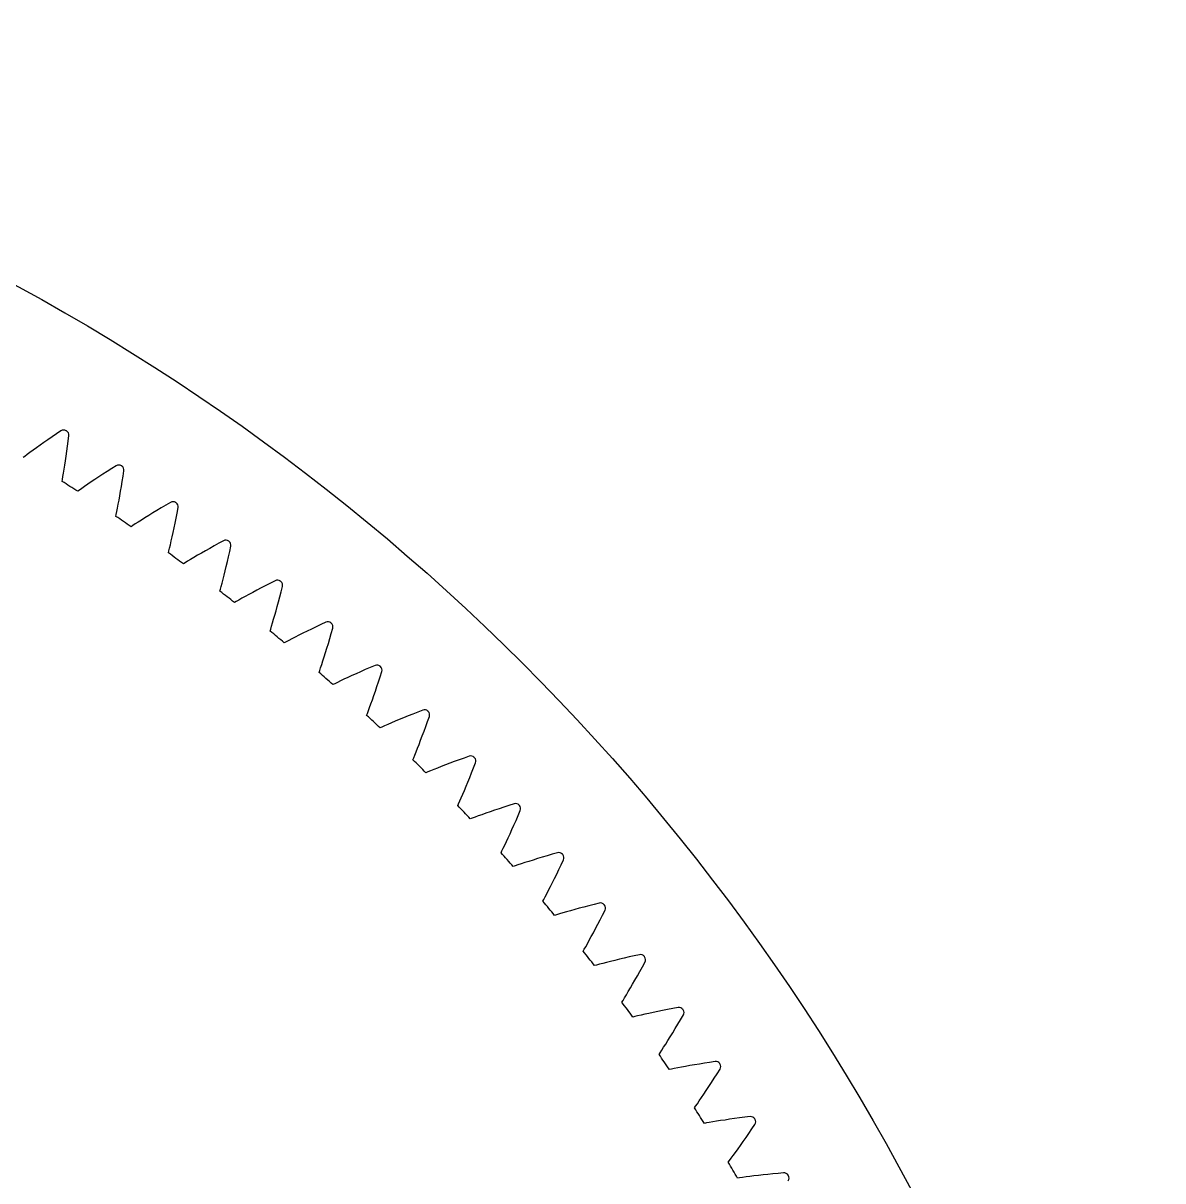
# Model space of a CAD drawing. Header units: millimetres. Extents: x -109 to 109, y -109 to 109.
# Drawn here: x 52.1 to 108.8, y 51.1 to 108.8 of the extents above; entities that cross this region are included whole.
import ezdxf

# ---------------------------------------------------------------- set-up
doc = ezdxf.new("R2010")
doc.units = ezdxf.units.MM

msp = doc.modelspace()

# ---------------------------------------------------------------- linework, layer by layer
at = {"layer": 'outer'}
msp.add_circle((0, 0), 108.759662, dxfattribs=at)
at = {"layer": 'output_ring'}
for p, q in [((53.50579, 88.171757), (53.297319, 88.028047)), ((53.722731, 88.319373), (53.50579, 88.171757)), ((53.947502, 88.470611), (53.722731, 88.319373)), ((54.303528, 87.96346), (54.336238, 88.232393)), ((52.728272, 87.626114), (52.560179, 87.504566)), ((52.907849, 87.75452), (52.728272, 87.626114)), ((53.0978, 87.888759), (52.907849, 87.75452)), ((53.297319, 88.028047), (53.0978, 87.888759)), ((54.237088, 87.452156), (54.270491, 87.703149)), ((54.270491, 87.703149), (54.303528, 87.96346)), ((52.1472, 87.200185), (52.066332, 87.139593)), ((52.265873, 87.288508), (52.1472, 87.200185)), ((52.405184, 87.391302), (52.265873, 87.288508)), ((52.560179, 87.504566), (52.405184, 87.391302)), ((54.170189, 86.980957), (54.203561, 87.211148)), ((54.203561, 87.211148), (54.237088, 87.452156)), ((54.074765, 86.368182), (54.105317, 86.557704)), ((54.105317, 86.557704), (54.137304, 86.762658)), ((54.137304, 86.762658), (54.170189, 86.980957)), ((56.24893, 86.447592), (56.036048, 86.310501)), ((56.470401, 86.588321), (56.24893, 86.447592)), ((56.699811, 86.732424), (56.470401, 86.588321)), ((57.039732, 86.214341), (57.080873, 86.482113)), ((54.004326, 85.951988), (54.021601, 86.051551)), ((54.021601, 86.051551), (54.04642, 86.197387)), ((54.04642, 86.197387), (54.074765, 86.368182)), ((55.454657, 85.92664), (55.282829, 85.810433)), ((55.638178, 86.049343), (55.454657, 85.92664)), ((55.832252, 86.177549), (55.638178, 86.049343)), ((56.036048, 86.310501), (55.832252, 86.177549)), ((56.957264, 85.705376), (56.998534, 85.955195)), ((56.998534, 85.955195), (57.039732, 86.214341)), ((54.860493, 85.519174), (54.777761, 85.461152)), ((54.981881, 85.603725), (54.860493, 85.519174)), ((55.124352, 85.702093), (54.981881, 85.603725)), ((55.282829, 85.810433), (55.124352, 85.702093)), ((56.875597, 85.23651), (56.916183, 85.46554)), ((56.916183, 85.46554), (56.957264, 85.705376)), ((56.760973, 84.627035), (56.797463, 84.815504)), ((56.797463, 84.815504), (56.835872, 85.019352)), ((56.835872, 85.019352), (56.875597, 85.23651)), ((59.162341, 84.771817), (58.936559, 84.638114)), ((59.396165, 84.908643), (59.162341, 84.771817)), ((56.677495, 84.213259), (56.697889, 84.312231)), ((56.697889, 84.312231), (56.727277, 84.457215)), ((56.727277, 84.457215), (56.760973, 84.627035)), ((58.126314, 84.142368), (57.950921, 84.031615)), ((58.313599, 84.259245), (58.126314, 84.142368)), ((58.511605, 84.381292), (58.313599, 84.259245)), ((58.719476, 84.507778), (58.511605, 84.381292)), ((58.936559, 84.638114), (58.719476, 84.507778)), ((59.62123, 83.874014), (59.670326, 84.122414)), ((59.670326, 84.122414), (59.719644, 84.380138)), ((59.719644, 84.380138), (59.769176, 84.646486)), ((57.519645, 83.753766), (57.435131, 83.698371)), ((57.643629, 83.834463), (57.519645, 83.753766)), ((57.789119, 83.928307), (57.643629, 83.834463)), ((57.950921, 84.031615), (57.789119, 83.928307)), ((59.524876, 83.407945), (59.572636, 83.635587)), ((59.572636, 83.635587), (59.62123, 83.874014)), ((59.391164, 82.802371), (59.433556, 82.989602)), ((59.433556, 82.989602), (59.478349, 83.192142)), ((59.478349, 83.192142), (59.524876, 83.407945)), ((62.033901, 83.001067), (61.795895, 82.871653)), ((59.294731, 82.391422), (59.318223, 82.489704)), ((59.318223, 82.489704), (59.352151, 82.633693)), ((59.352151, 82.633693), (59.391164, 82.802371)), ((61.133213, 82.501761), (60.931472, 82.385994)), ((61.344955, 82.621655), (61.133213, 82.501761)), ((61.566025, 82.745108), (61.344955, 82.621655)), ((61.795895, 82.871653), (61.566025, 82.745108)), ((62.283232, 82.206615), (62.34062, 82.462662)), ((62.34062, 82.462662), (62.398494, 82.727323)), ((60.122032, 81.905703), (60.035819, 81.85299)), ((60.248489, 81.982465), (60.122032, 81.905703)), ((60.396856, 82.071693), (60.248489, 81.982465)), ((60.561823, 82.169868), (60.396856, 82.071693)), ((60.740608, 82.275057), (60.561823, 82.169868)), ((60.931472, 82.385994), (60.740608, 82.275057)), ((62.170298, 81.723096), (62.226357, 81.95988)), ((62.226357, 81.95988), (62.283232, 82.206615)), ((62.010995, 81.081798), (62.062128, 81.282832)), ((62.062128, 81.282832), (62.115411, 81.497067)), ((62.115411, 81.497067), (62.170298, 81.723096)), ((61.880017, 80.58577), (61.918451, 80.728622)), ((61.918451, 80.728622), (61.962743, 80.895992)), ((61.962743, 80.895992), (62.010995, 81.081798)), ((64.134733, 80.770443), (63.909894, 80.653994)), ((64.368464, 80.889705), (64.134733, 80.770443)), ((64.610418, 81.011579), (64.368464, 80.889705)), ((64.900074, 80.463805), (64.966232, 80.726518)), ((61.85345, 80.488274), (61.880017, 80.58577)), ((62.944988, 80.134085), (62.793892, 80.049561)), ((63.112957, 80.227029), (62.944988, 80.134085)), ((63.294958, 80.326551), (63.112957, 80.227029)), ((63.489212, 80.431438), (63.294958, 80.326551)), ((63.694491, 80.540811), (63.489212, 80.431438)), ((63.909894, 80.653994), (63.694491, 80.540811)), ((64.770074, 79.96486), (64.834671, 80.209687)), ((64.834671, 80.209687), (64.900074, 80.463805)), ((62.665085, 79.976809), (62.57726, 79.92683)), ((62.793892, 80.049561), (62.665085, 79.976809)), ((64.644646, 79.505761), (64.706605, 79.729955)), ((64.706605, 79.729955), (64.770074, 79.96486)), ((64.473173, 78.909778), (64.527237, 79.093977)), ((64.527237, 79.093977), (64.58466, 79.293305)), ((64.58466, 79.293305), (64.644646, 79.505761)), ((67.123172, 78.942142), (66.877509, 78.827929)), ((64.351126, 78.505695), (64.380743, 78.602307)), ((64.380743, 78.602307), (64.423645, 78.743882)), ((64.423645, 78.743882), (64.473173, 78.909778)), ((65.984297, 78.397505), (65.786844, 78.298772)), ((66.192909, 78.500377), (65.984297, 78.397505)), ((66.411761, 78.606738), (66.192909, 78.500377)), ((66.640147, 78.716067), (66.411761, 78.606738)), ((66.877509, 78.827929), (66.640147, 78.716067)), ((67.322126, 78.133602), (67.395479, 78.385541)), ((67.395479, 78.385541), (67.469856, 78.646046)), ((65.146296, 77.968987), (65.056944, 77.921791)), ((65.277324, 78.037658), (65.146296, 77.968987)), ((65.431001, 78.117394), (65.277324, 78.037658)), ((65.601806, 78.205016), (65.431001, 78.117394)), ((65.786844, 78.298772), (65.601806, 78.205016)), ((67.179055, 77.658129), (67.249871, 77.890925)), ((67.249871, 77.890925), (67.322126, 78.133602)), ((66.979799, 77.028099), (67.043454, 77.225525)), ((67.043454, 77.225525), (67.110084, 77.435992)), ((67.110084, 77.435992), (67.179055, 77.658129)), ((66.817933, 76.541274), (66.865261, 76.681431)), ((66.865261, 76.681431), (66.919975, 76.845689)), ((66.919975, 76.845689), (66.979799, 77.028099)), ((69.320554, 76.688358), (69.079796, 76.584008)), ((69.569683, 76.794799), (69.320554, 76.688358)), ((66.785296, 76.445639), (66.817933, 76.541274)), ((68.025915, 76.105824), (67.852441, 76.02361)), ((68.213806, 76.193721), (68.025915, 76.105824)), ((68.414263, 76.286204), (68.213806, 76.193721)), ((68.626003, 76.382472), (68.414263, 76.286204)), ((68.848088, 76.481907), (68.626003, 76.382472)), ((69.079796, 76.584008), (68.848088, 76.481907)), ((69.743142, 75.980409), (69.824372, 76.229919)), ((69.824372, 76.229919), (69.906896, 76.487959)), ((67.563215, 75.884219), (67.472425, 75.839854)), ((67.696336, 75.94874), (67.563215, 75.884219)), ((67.852441, 76.02361), (67.696336, 75.94874)), ((69.509292, 75.289804), (69.585207, 75.509664)), ((69.585207, 75.509664), (69.6633, 75.740121)), ((69.6633, 75.740121), (69.743142, 75.980409)), ((69.36626, 74.886204), (69.436085, 75.081533)), ((69.436085, 75.081533), (69.509292, 75.289804)), ((69.153557, 74.310141), (69.189182, 74.404703)), ((69.189182, 74.404703), (69.240889, 74.543305)), ((69.240889, 74.543305), (69.300736, 74.705763)), ((69.300736, 74.705763), (69.36626, 74.886204)), ((71.451271, 74.376369), (71.216471, 74.281597)), ((71.695188, 74.473106), (71.451271, 74.376369)), ((71.947538, 74.571669), (71.695188, 74.473106)), ((70.048539, 73.784871), (69.913458, 73.724563)), ((70.206919, 73.8548), (70.048539, 73.784871)), ((70.38289, 73.931525), (70.206919, 73.8548)), ((70.573449, 74.013477), (70.38289, 73.931525)), ((70.776712, 74.099617), (70.573449, 74.013477)), ((70.991372, 74.189187), (70.776712, 74.099617)), ((71.216471, 74.281597), (70.991372, 74.189187)), ((72.00798, 73.514571), (72.09533, 73.752232)), ((72.09533, 73.752232), (72.184358, 73.999068)), ((72.184358, 73.999068), (72.274946, 74.254389)), ((69.913458, 73.724563), (69.821319, 73.683071)), ((71.839903, 73.069313), (71.922686, 73.286681)), ((71.922686, 73.286681), (72.00798, 73.514571)), ((71.613105, 72.492112), (71.684264, 72.670405)), ((71.684264, 72.670405), (71.76019, 72.863445)), ((71.76019, 72.863445), (71.839903, 73.069313)), ((71.453572, 72.101308), (71.49215, 72.194704)), ((71.49215, 72.194704), (71.548185, 72.331613)), ((71.548185, 72.331613), (71.613105, 72.492112)), ((73.752232, 72.09533), (73.514571, 72.00798)), ((73.999068, 72.184358), (73.752232, 72.09533)), ((74.254389, 72.274946), (73.999068, 72.184358)), ((72.194704, 71.49215), (72.101308, 71.453572)), ((72.331613, 71.548185), (72.194704, 71.49215)), ((72.492112, 71.613105), (72.331613, 71.548185)), ((72.670405, 71.684264), (72.492112, 71.613105)), ((72.863445, 71.76019), (72.670405, 71.684264)), ((73.069313, 71.839903), (72.863445, 71.76019)), ((73.286681, 71.922686), (73.069313, 71.839903)), ((73.514571, 72.00798), (73.286681, 71.922686)), ((74.281597, 71.216471), (74.376369, 71.451271)), ((74.376369, 71.451271), (74.473106, 71.695188)), ((74.473106, 71.695188), (74.571669, 71.947538)), ((74.099617, 70.776712), (74.189187, 70.991372)), ((74.189187, 70.991372), (74.281597, 71.216471)), ((73.8548, 70.206919), (73.931525, 70.38289)), ((73.931525, 70.38289), (74.013477, 70.573449)), ((74.013477, 70.573449), (74.099617, 70.776712)), ((73.683071, 69.821319), (73.724563, 69.913458)), ((73.724563, 69.913458), (73.784871, 70.048539)), ((73.784871, 70.048539), (73.8548, 70.206919)), ((75.980409, 69.743142), (75.740121, 69.6633)), ((76.229919, 69.824372), (75.980409, 69.743142)), ((76.487959, 69.906896), (76.229919, 69.824372)), ((74.404703, 69.189182), (74.310141, 69.153557)), ((74.543305, 69.240889), (74.404703, 69.189182)), ((74.705763, 69.300736), (74.543305, 69.240889)), ((74.886204, 69.36626), (74.705763, 69.300736)), ((75.081533, 69.436085), (74.886204, 69.36626)), ((75.289804, 69.509292), (75.081533, 69.436085)), ((75.509664, 69.585207), (75.289804, 69.509292)), ((75.740121, 69.6633), (75.509664, 69.585207)), ((76.584008, 69.079796), (76.688358, 69.320554)), ((76.688358, 69.320554), (76.794799, 69.569683)), ((76.286204, 68.414263), (76.382472, 68.626003)), ((76.382472, 68.626003), (76.481907, 68.848088)), ((76.481907, 68.848088), (76.584008, 69.079796)), ((76.02361, 67.852441), (76.105824, 68.025915)), ((76.105824, 68.025915), (76.193721, 68.213806)), ((76.193721, 68.213806), (76.286204, 68.414263)), ((75.839854, 67.472425), (75.884219, 67.563215)), ((75.884219, 67.563215), (75.94874, 67.696336)), ((75.94874, 67.696336), (76.02361, 67.852441)), ((78.646046, 67.469856), (78.385541, 67.395479)), ((76.681431, 66.865261), (76.541274, 66.817933)), ((76.845689, 66.919975), (76.681431, 66.865261)), ((77.028099, 66.979799), (76.845689, 66.919975)), ((77.225525, 67.043454), (77.028099, 66.979799)), ((77.435992, 67.110084), (77.225525, 67.043454)), ((77.658129, 67.179055), (77.435992, 67.110084)), ((77.890925, 67.249871), (77.658129, 67.179055)), ((78.133602, 67.322126), (77.890925, 67.249871)), ((78.385541, 67.395479), (78.133602, 67.322126)), ((78.716067, 66.640147), (78.827929, 66.877509)), ((78.827929, 66.877509), (78.942142, 67.123172)), ((76.541274, 66.817933), (76.445639, 66.785296)), ((78.500377, 66.192909), (78.606738, 66.411761)), ((78.606738, 66.411761), (78.716067, 66.640147)), ((78.205016, 65.601806), (78.298772, 65.786844)), ((78.298772, 65.786844), (78.397505, 65.984297)), ((78.397505, 65.984297), (78.500377, 66.192909)), ((77.921791, 65.056944), (77.968987, 65.146296)), ((77.968987, 65.146296), (78.037658, 65.277324)), ((78.037658, 65.277324), (78.117394, 65.431001)), ((78.117394, 65.431001), (78.205016, 65.601806)), ((79.293305, 64.58466), (79.093977, 64.527237)), ((79.505761, 64.644646), (79.293305, 64.58466)), ((79.729955, 64.706605), (79.505761, 64.644646)), ((79.96486, 64.770074), (79.729955, 64.706605)), ((80.209687, 64.834671), (79.96486, 64.770074)), ((80.463805, 64.900074), (80.209687, 64.834671)), ((80.726518, 64.966232), (80.463805, 64.900074)), ((80.889705, 64.368464), (81.011579, 64.610418)), ((78.602307, 64.380743), (78.505695, 64.351126)), ((78.743882, 64.423645), (78.602307, 64.380743)), ((78.909778, 64.473173), (78.743882, 64.423645)), ((79.093977, 64.527237), (78.909778, 64.473173)), ((80.653994, 63.909894), (80.770443, 64.134733)), ((80.770443, 64.134733), (80.889705, 64.368464)), ((80.326551, 63.294958), (80.431438, 63.489212)), ((80.431438, 63.489212), (80.540811, 63.694491)), ((80.540811, 63.694491), (80.653994, 63.909894)), ((80.049561, 62.793892), (80.134085, 62.944988)), ((80.134085, 62.944988), (80.227029, 63.112957)), ((80.227029, 63.112957), (80.326551, 63.294958)), ((79.92683, 62.57726), (79.976809, 62.665085)), ((79.976809, 62.665085), (80.049561, 62.793892)), ((82.206615, 62.283232), (81.95988, 62.226357)), ((82.462662, 62.34062), (82.206615, 62.283232)), ((82.727323, 62.398494), (82.462662, 62.34062)), ((80.58577, 61.880017), (80.488274, 61.85345)), ((80.728622, 61.918451), (80.58577, 61.880017)), ((80.895992, 61.962743), (80.728622, 61.918451)), ((81.081798, 62.010995), (80.895992, 61.962743)), ((81.282832, 62.062128), (81.081798, 62.010995)), ((81.497067, 62.115411), (81.282832, 62.062128)), ((81.723096, 62.170298), (81.497067, 62.115411)), ((81.95988, 62.226357), (81.723096, 62.170298)), ((82.745108, 61.566025), (82.871653, 61.795895)), ((82.871653, 61.795895), (83.001067, 62.033901)), ((82.385994, 60.931472), (82.501761, 61.133213)), ((82.501761, 61.133213), (82.621655, 61.344955)), ((82.621655, 61.344955), (82.745108, 61.566025)), ((82.071693, 60.396856), (82.169868, 60.561823)), ((82.169868, 60.561823), (82.275057, 60.740608)), ((82.275057, 60.740608), (82.385994, 60.931472)), ((81.85299, 60.035819), (81.905703, 60.122032)), ((81.905703, 60.122032), (81.982465, 60.248489)), ((81.982465, 60.248489), (82.071693, 60.396856)), ((82.633693, 59.352151), (82.489704, 59.318223)), ((82.802371, 59.391164), (82.633693, 59.352151)), ((82.989602, 59.433556), (82.802371, 59.391164)), ((83.192142, 59.478349), (82.989602, 59.433556)), ((83.407945, 59.524876), (83.192142, 59.478349)), ((83.635587, 59.572636), (83.407945, 59.524876)), ((83.874014, 59.62123), (83.635587, 59.572636)), ((84.122414, 59.670326), (83.874014, 59.62123)), ((84.380138, 59.719644), (84.122414, 59.670326)), ((84.646486, 59.769176), (84.380138, 59.719644)), ((84.771817, 59.162341), (84.908643, 59.396165)), ((82.489704, 59.318223), (82.391422, 59.294731)), ((84.507778, 58.719476), (84.638114, 58.936559)), ((84.638114, 58.936559), (84.771817, 59.162341)), ((84.142368, 58.126314), (84.259245, 58.313599)), ((84.259245, 58.313599), (84.381292, 58.511605)), ((84.381292, 58.511605), (84.507778, 58.719476)), ((83.753766, 57.519645), (83.834463, 57.643629)), ((83.834463, 57.643629), (83.928307, 57.789119)), ((83.928307, 57.789119), (84.031615, 57.950921)), ((84.031615, 57.950921), (84.142368, 58.126314)), ((83.698371, 57.435131), (83.753766, 57.519645)), ((86.482113, 57.080873), (86.214341, 57.039732)), ((84.312231, 56.697889), (84.213259, 56.677495)), ((84.457215, 56.727277), (84.312231, 56.697889)), ((84.627035, 56.760973), (84.457215, 56.727277)), ((84.815504, 56.797463), (84.627035, 56.760973)), ((85.019352, 56.835872), (84.815504, 56.797463)), ((85.23651, 56.875597), (85.019352, 56.835872)), ((85.46554, 56.916183), (85.23651, 56.875597)), ((85.705376, 56.957264), (85.46554, 56.916183)), ((85.955195, 56.998534), (85.705376, 56.957264)), ((86.214341, 57.039732), (85.955195, 56.998534)), ((86.447592, 56.24893), (86.588321, 56.470401)), ((86.588321, 56.470401), (86.732424, 56.699811)), ((86.177549, 55.832252), (86.310501, 56.036048)), ((86.310501, 56.036048), (86.447592, 56.24893)), ((85.810433, 55.282829), (85.92664, 55.454657)), ((85.92664, 55.454657), (86.049343, 55.638178)), ((86.049343, 55.638178), (86.177549, 55.832252)), ((85.461152, 54.777761), (85.519174, 54.860493)), ((85.519174, 54.860493), (85.603725, 54.981881)), ((85.603725, 54.981881), (85.702093, 55.124352)), ((85.702093, 55.124352), (85.810433, 55.282829)), ((86.980957, 54.170189), (86.762658, 54.137304)), ((87.211148, 54.203561), (86.980957, 54.170189)), ((87.452156, 54.237088), (87.211148, 54.203561)), ((87.703149, 54.270491), (87.452156, 54.237088)), ((87.96346, 54.303528), (87.703149, 54.270491)), ((88.232393, 54.336238), (87.96346, 54.303528)), ((86.051551, 54.021601), (85.951988, 54.004326)), ((86.197387, 54.04642), (86.051551, 54.021601)), ((86.368182, 54.074765), (86.197387, 54.04642)), ((86.557704, 54.105317), (86.368182, 54.074765)), ((86.762658, 54.137304), (86.557704, 54.105317)), ((88.171757, 53.50579), (88.319373, 53.722731)), ((88.319373, 53.722731), (88.470611, 53.947502)), ((87.75452, 52.907849), (87.888759, 53.0978)), ((87.888759, 53.0978), (88.028047, 53.297319)), ((88.028047, 53.297319), (88.171757, 53.50579)), ((87.391302, 52.405184), (87.504566, 52.560179)), ((87.504566, 52.560179), (87.626114, 52.728272)), ((87.626114, 52.728272), (87.75452, 52.907849)), ((87.139593, 52.066332), (87.200185, 52.1472)), ((87.200185, 52.1472), (87.288508, 52.265873)), ((87.288508, 52.265873), (87.391302, 52.405184)), ((87.70595, 51.292), (87.605893, 51.277861)), ((87.852493, 51.312226), (87.70595, 51.292)), ((88.024094, 51.335192), (87.852493, 51.312226)), ((88.214483, 51.359776), (88.024094, 51.335192)), ((88.42034, 51.38531), (88.214483, 51.359776)), ((88.639564, 51.411322), (88.42034, 51.38531)), ((88.87069, 51.437446), (88.639564, 51.411322)), ((89.112632, 51.463386), (88.87069, 51.437446)), ((89.36455, 51.488889), (89.112632, 51.463386)), ((89.625771, 51.513734), (89.36455, 51.488889)), ((89.895598, 51.53798), (89.625771, 51.513734))]:
    msp.add_line(p, q, dxfattribs=at)
for centre, radius, start, end in [((54.079969, 88.270479), 0.24, 58.505781, 123.500392), ((0, 0), 103.759662, 58.494219, 58.505781), ((54.097781, 88.259564), 0.24, 353.499608, 58.494219), ((56.825926, 86.52823), 0.24, 56.705781, 121.700392), ((0, 0), 103.759662, 56.694219, 56.705781), ((56.843387, 86.516761), 0.24, 351.699608, 56.694219), ((0, 0), 101.509662, 57.341477, 57.858523), ((59.515803, 84.700588), 0.24, 54.905781, 119.900392), ((0, 0), 103.759662, 54.894219, 54.905781), ((59.532895, 84.688576), 0.24, 349.899608, 54.894219), ((0, 0), 101.509662, 55.541477, 56.058523), ((62.146946, 82.789357), 0.24, 53.105781, 118.100392), ((0, 0), 103.759662, 53.094219, 53.105781), ((62.163652, 82.776814), 0.24, 348.099608, 53.094219), ((0, 0), 101.509662, 53.741477, 54.258523), ((64.716756, 80.796423), 0.24, 51.305781, 116.300392), ((0, 0), 103.759662, 51.294219, 51.305781), ((64.73306, 80.783361), 0.24, 346.299608, 51.294219), ((0, 0), 101.509662, 51.941477, 52.458523), ((67.2227, 78.723752), 0.24, 49.505781, 114.500392), ((0, 0), 101.509662, 50.141477, 50.658523), ((0, 0), 103.759662, 49.494219, 49.505781), ((67.238585, 78.710185), 0.24, 344.499608, 49.494219), ((69.662302, 76.573391), 0.24, 47.705781, 112.700392), ((0, 0), 103.759662, 47.694219, 47.705781), ((69.677754, 76.559331), 0.24, 342.699608, 47.694219), ((0, 0), 101.509662, 48.341477, 48.858523), ((72.033156, 74.347461), 0.24, 45.905781, 110.900392), ((0, 0), 103.759662, 45.894219, 45.905781), ((72.048158, 74.332922), 0.24, 340.899608, 45.894219), ((0, 0), 101.509662, 46.541477, 47.058523), ((0, 0), 101.509662, 44.741477, 45.258523), ((74.332922, 72.048158), 0.24, 44.105781, 109.100392), ((0, 0), 103.759662, 44.094219, 44.105781), ((74.347461, 72.033156), 0.24, 339.099608, 44.094219), ((0, 0), 101.509662, 42.941477, 43.458523), ((76.559331, 69.677754), 0.24, 42.305781, 107.300392), ((0, 0), 103.759662, 42.294219, 42.305781), ((76.573391, 69.662302), 0.24, 337.299608, 42.294219), ((0, 0), 101.509662, 41.141477, 41.658523), ((78.710185, 67.238585), 0.24, 40.505781, 105.500392), ((0, 0), 103.759662, 40.494219, 40.505781), ((78.723752, 67.2227), 0.24, 335.499608, 40.494219), ((0, 0), 101.509662, 39.341477, 39.858523), ((80.783361, 64.73306), 0.24, 38.705781, 103.700392), ((0, 0), 103.759662, 38.694219, 38.705781), ((80.796423, 64.716756), 0.24, 333.699608, 38.694219), ((0, 0), 101.509662, 37.541477, 38.058523), ((82.776814, 62.163652), 0.24, 36.905781, 101.900392), ((0, 0), 103.759662, 36.894219, 36.905781), ((82.789357, 62.146946), 0.24, 331.899608, 36.894219), ((0, 0), 101.509662, 35.741477, 36.258523), ((84.688576, 59.532895), 0.24, 35.105781, 100.100392), ((0, 0), 103.759662, 35.094219, 35.105781), ((84.700588, 59.515803), 0.24, 330.099608, 35.094219), ((0, 0), 101.509662, 33.941477, 34.458523), ((86.516761, 56.843387), 0.24, 33.305781, 98.300392), ((0, 0), 103.759662, 33.294219, 33.305781), ((86.52823, 56.825926), 0.24, 328.299608, 33.294219), ((0, 0), 101.509662, 32.141477, 32.658523), ((88.259564, 54.097781), 0.24, 31.505781, 96.500392), ((0, 0), 103.759662, 31.494219, 31.505781), ((88.270479, 54.079969), 0.24, 326.499608, 31.494219), ((0, 0), 101.509662, 30.341477, 30.858523), ((89.915265, 51.298787), 0.24, 29.705781, 94.700392), ((89.925616, 51.280641), 0.24, 324.699608, 29.694219), ((0, 0), 103.759662, 29.694219, 29.705781)]:
    msp.add_arc(centre, radius, start, end, dxfattribs=at)

doc.saveas('drawing.dxf')
